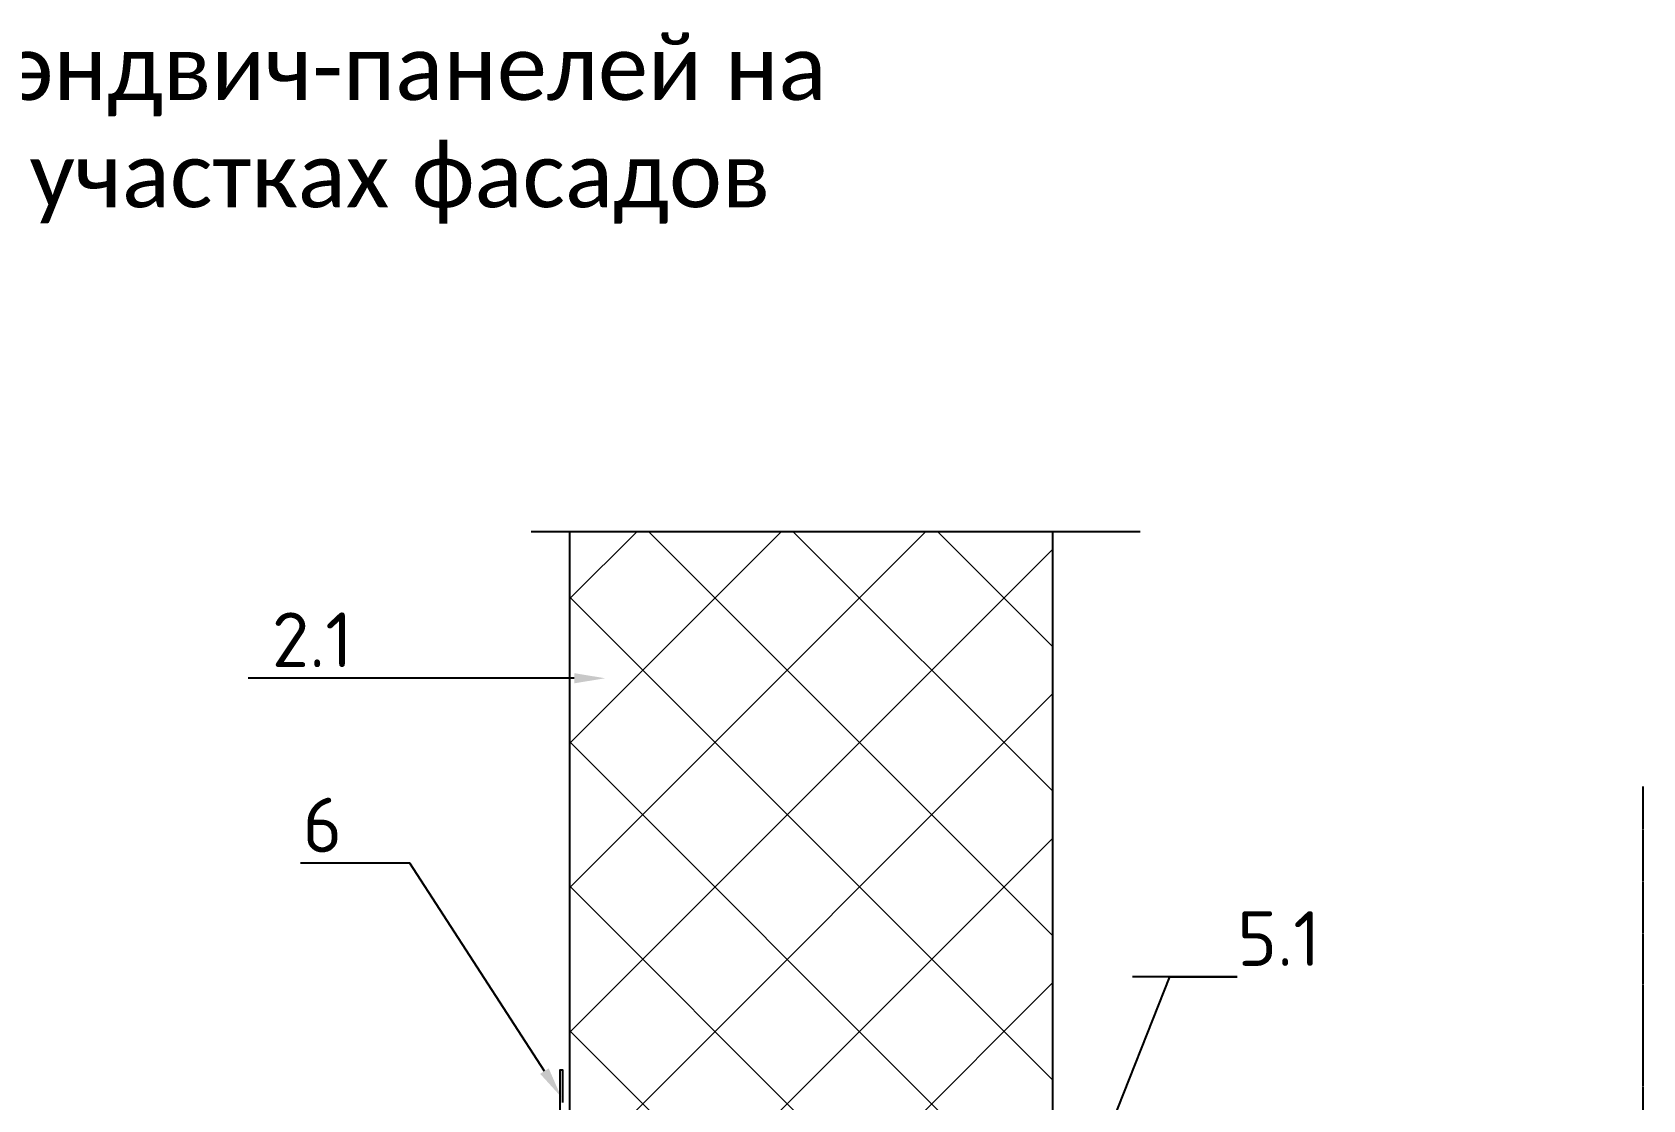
# Model space of a CAD drawing. Header units: millimetres. Extents: x -3689 to 2883575, y -702957 to -604547.
# Drawn here: x 2870881 to 2871382, y -668601 to -668269 of the extents above; entities that cross this region are included whole.
import ezdxf
from ezdxf import colors
from ezdxf.entities.mleader import LeaderData, LeaderLine
from ezdxf.math import Vec2, Vec3

# ---------------------------------------------------------------- set-up
doc = ezdxf.new("R2010")
doc.units = ezdxf.units.MM
doc.linetypes.add('CENTER', pattern=[50.800000000000004, 31.75, -6.35, 6.35, -6.35])
for name, color, linetype in [('A-DOOR-IDEN', 12, 'Continuous'), ('A-FLOR-IDEN', 14, 'Continuous'), ('S-GRID', 133, 'CENTER'), ('S-METL', 14, 'Continuous')]:
    doc.layers.add(name, color=color, linetype=linetype)
doc.styles.add('Calibri', font='calibri.ttf')
doc.styles.add('ЕСКД', font='isocpeur.ttf')

# ---------------------------------------------------------------- blocks, each defined once
blk = doc.blocks.new('*U781')
at = {"color": 7}
for points in [[(-60.60660171782365, -10.60660171779455), (-50, 0)], [(-50, 0), (249.3265167860973, 0)], [(259.9331185039209, -10.60660171779455), (249.3265167860973, 0)], [(-80.60660171782365, -11.60660171782365), (-90.60660171782365, -11.60660171782365), (-90.60660171782365, -10.60660171782365), (-60.60660171782365, -10.60660171782365)], [(279.9331185039209, -11.60660171782365), (289.9331185039209, -11.60660171782365), (289.9331185039209, -10.60660171782365), (259.9331185039209, -10.60660171782365)]]:
    blk.add_lwpolyline(points, dxfattribs=at)

msp = doc.modelspace()

# ---------------------------------------------------------------- hatches: boundary and pattern name
at = {"lineweight": 0}
h = msp.add_hatch(dxfattribs=at)
h.set_pattern_fill('ANSI37', color=181, scale=10, angle=-5.088887490341627e-14, style=0)
h.set_pattern_definition([(44.99999999999994, (2871138.067496695, -669792.1374911203), (-22.45064030267286, 22.45064030267291), []), (134.9999999999999, (2871138.067496695, -669792.1374911203), (-22.45064030267291, -22.45064030267286), [])])
h.paths.add_polyline_path([(2871198.067496695, -668424.4004314523), (2871048.067496695, -668424.4004314523), (2871048.067496695, -668772.1374911203), (2871198.067496695, -668772.1374911203)])

# ---------------------------------------------------------------- linework, layer by layer
at = {"color": 5}
for p, q in [((2871048.067496695, -668772.1374911203), (2871048.067496695, -668424.4004314523)), ((2871198.067496695, -668424.4004314523), (2871198.067496695, -668772.1374911203))]:
    msp.add_line(p, q, dxfattribs=at)
at = {"layer": 'S-GRID', "ltscale": 0.01}
msp.add_line((2871381.536837421, -668503.6987013014), (2871381.536837421, -669139.6596037624), dxfattribs=at)
at = {"layer": 'S-METL', "ltscale": 10}
msp.add_line((2871036.04719787, -668424.4004314523), (2871225.305733657, -668424.4004314523), dxfattribs=at)

# ---------------------------------------------------------------- block references
at = {"layer": 'S-METL', "rotation": 89.99999999999999}
msp.add_blockref('*U781', (2871034.324553644, -668881.8007495133), dxfattribs=at)

# ---------------------------------------------------------------- texts
at = {"layer": 'A-DOOR-IDEN', "linetype": 'ByBlock', "ltscale": 500, "insert": (2870882.895420514, -668299.5524892589), "char_height": 20, "width": 1635.788524365016, "attachment_point": 5, "style": 'Calibri'}
msp.add_mtext('Узлы крепления сэндвич-панелей на \\Pпрямолинейных участках фасадов', dxfattribs=at)

# ---------------------------------------------------------------- leaders
at = {"layer": 'A-FLOR-IDEN'}
ml = msp.add_multileader_mtext('Standard', dxfattribs=at)
ml.set_content('2.1', color=256, style='ЕСКД')
ml.set_leader_properties()
ml.build(insert=Vec2(0, 0))
ml.multileader.update_dxf_attribs({"text_left_attachment_type": 6, "text_right_attachment_type": 6, "dogleg_length": 20.96987534605703, "arrow_head_size": 9.600000000000001})
ctx = ml.context
ctx.base_point, ctx.char_height, ctx.arrow_head_size, ctx.landing_gap_size, ctx.plane_origin, ctx.plane_x_axis, ctx.plane_y_axis = Vec3(2870958.492806626, -668469.980433364), 17, 9.600000000000001, 0, Vec3(2870860.776533588, -668444.5690930269), Vec3(1, -2.258681448315656e-12), Vec3(2.258681448315656e-12, 1)
ctx.left_attachment, ctx.right_attachment, ctx.text_align_type = 6, 6, 2
notes = []
notes.append((ctx, [(1, (1, 1, 0), (2871001.562681972, -668469.980433364), (-1, 2.258681448315656e-12), 20.96987534605703, [(0, [(2871059.07965579, -668470.0363917723)], 0, [])])]))
ctx.mtext.insert, ctx.mtext.text_direction, ctx.mtext.rotation, ctx.mtext.width, ctx.mtext.alignment, ctx.mtext.flow_direction = Vec3(2870980.592806626, -668449.580433364), Vec3(1, -2.258882650657248e-12), 6.283185307177328, 77.51149692218215, 3, 5
ml = msp.add_multileader_mtext('Standard', dxfattribs=at)
ml.set_content('6', color=256, style='ЕСКД')
ml.set_leader_properties()
ml.build(insert=Vec2(0, 0))
ml.multileader.update_dxf_attribs({"text_left_attachment_type": 6, "text_right_attachment_type": 6, "dogleg_length": 20.96987534605703, "arrow_head_size": 9.600000000000001})
ctx = ml.context
ctx.base_point, ctx.char_height, ctx.arrow_head_size, ctx.landing_gap_size, ctx.plane_origin, ctx.plane_x_axis, ctx.plane_y_axis = Vec3(2870968.866916669, -668527.5431314114), 17, 9.600000000000001, 0, Vec3(2871072.264455469, -668558.5289896615), Vec3(1, 2.258681448315656e-12), Vec3(-2.258681448315656e-12, 1)
ctx.left_attachment, ctx.right_attachment, ctx.text_align_type = 6, 6, 2
notes.append((ctx, [(0, (1, 1, 0), (2870998.336792015, -668527.5431314114), (-1, -2.258681448315656e-12), 20.96987534605703, [(0, [(2871045.417167019, -668600.1605821312)], 0, [])])]))
ctx.mtext.insert, ctx.mtext.text_direction, ctx.mtext.rotation, ctx.mtext.width, ctx.mtext.alignment, ctx.mtext.flow_direction = Vec3(2870977.366916669, -668507.1431314114), Vec3(1, 2.258882650657248e-12), 2.258882650657248e-12, 77.51149692218215, 3, 5
ml = msp.add_multileader_mtext('Standard', dxfattribs=at)
ml.set_content('5.1', color=256, style='ЕСКД')
ml.set_leader_properties()
ml.build(insert=Vec2(0, 0))
ml.multileader.update_dxf_attribs({"text_left_attachment_type": 6, "text_right_attachment_type": 6, "dogleg_length": 20.96987534605703, "arrow_head_size": 9.600000000000001})
ctx = ml.context
ctx.base_point, ctx.char_height, ctx.arrow_head_size, ctx.landing_gap_size, ctx.plane_origin, ctx.plane_x_axis, ctx.plane_y_axis = Vec3(2871255.512277373, -668562.8147325851), 17, 9.600000000000001, 0, Vec3(2871378.539756706, -668626.0991778405), Vec3(1, 2.258681448315656e-12), Vec3(-2.258681448315656e-12, 1)
ctx.left_attachment, ctx.right_attachment = 6, 6
notes.append((ctx, [(1, (1, 1, 0), (2871234.542402027, -668562.8147325851), (1, 2.258681448315656e-12), 20.96987534605703, [(0, [(2871199.348820888, -668651.6006257377)], 0, [])])]))
ctx.mtext.insert, ctx.mtext.text_direction, ctx.mtext.rotation, ctx.mtext.defined_height, ctx.mtext.flow_direction = Vec3(2871255.512277373, -668542.4147325851), Vec3(1, 2.258882650657248e-12), 2.258882650657248e-12, 125.4088915666272, 5
for ctx, leaders in notes:
    for number, flags, end, landing, length, lines in leaders:
        leader = LeaderData()
        leader.index, (leader.has_last_leader_line, leader.has_dogleg_vector, leader.attachment_direction) = number, flags
        leader.last_leader_point, leader.dogleg_vector, leader.dogleg_length = Vec3(end), Vec3(landing), length
        for number, points, colour, breaks in lines:
            line = LeaderLine()
            line.index, line.vertices, line.color, line.breaks = number, Vec3.list(points), colors.encode_raw_color(colour), breaks
            leader.lines.append(line)
        ctx.leaders.append(leader)

doc.saveas('drawing.dxf')
